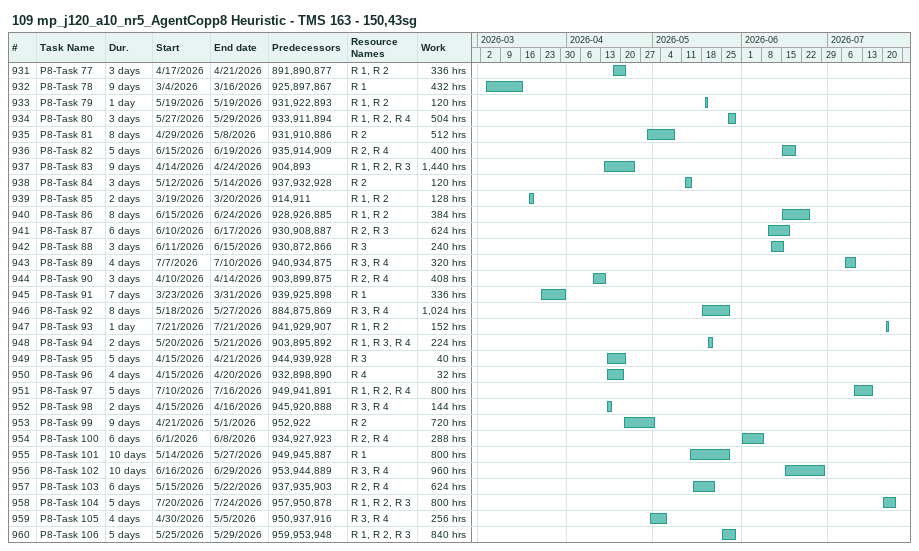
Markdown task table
109 mp_j120_a10_nr5_AgentCopp8 Heuristic - TMS 163 - 150,43sg

| ID | Task | Duration | Start | Finish | Predecessors | Resources | Work (h) |
|---|---|---|---|---|---|---|---|
| 931 | P8-Task 77 | 3d | 2026-04-17 | 2026-04-21 | 891, 890, 877 | R 1, R 2 | 336 |
| 932 | P8-Task 78 | 9d | 2026-03-04 | 2026-03-16 | 925, 897, 867 | R 1 | 432 |
| 933 | P8-Task 79 | 1d | 2026-05-19 | 2026-05-19 | 931, 922, 893 | R 1, R 2 | 120 |
| 934 | P8-Task 80 | 3d | 2026-05-27 | 2026-05-29 | 933, 911, 894 | R 1, R 2, R 4 | 504 |
| 935 | P8-Task 81 | 8d | 2026-04-29 | 2026-05-08 | 931, 910, 886 | R 2 | 512 |
| 936 | P8-Task 82 | 5d | 2026-06-15 | 2026-06-19 | 935, 914, 909 | R 2, R 4 | 400 |
| 937 | P8-Task 83 | 9d | 2026-04-14 | 2026-04-24 | 904, 893 | R 1, R 2, R 3 | 1440 |
| 938 | P8-Task 84 | 3d | 2026-05-12 | 2026-05-14 | 937, 932, 928 | R 2 | 120 |
| 939 | P8-Task 85 | 2d | 2026-03-19 | 2026-03-20 | 914, 911 | R 1, R 2 | 128 |
| 940 | P8-Task 86 | 8d | 2026-06-15 | 2026-06-24 | 928, 926, 885 | R 1, R 2 | 384 |
| 941 | P8-Task 87 | 6d | 2026-06-10 | 2026-06-17 | 930, 908, 887 | R 2, R 3 | 624 |
| 942 | P8-Task 88 | 3d | 2026-06-11 | 2026-06-15 | 930, 872, 866 | R 3 | 240 |
| 943 | P8-Task 89 | 4d | 2026-07-07 | 2026-07-10 | 940, 934, 875 | R 3, R 4 | 320 |
| 944 | P8-Task 90 | 3d | 2026-04-10 | 2026-04-14 | 903, 899, 875 | R 2, R 4 | 408 |
| 945 | P8-Task 91 | 7d | 2026-03-23 | 2026-03-31 | 939, 925, 898 | R 1 | 336 |
| 946 | P8-Task 92 | 8d | 2026-05-18 | 2026-05-27 | 884, 875, 869 | R 3, R 4 | 1024 |
| 947 | P8-Task 93 | 1d | 2026-07-21 | 2026-07-21 | 941, 929, 907 | R 1, R 2 | 152 |
| 948 | P8-Task 94 | 2d | 2026-05-20 | 2026-05-21 | 903, 895, 892 | R 1, R 3, R 4 | 224 |
| 949 | P8-Task 95 | 5d | 2026-04-15 | 2026-04-21 | 944, 939, 928 | R 3 | 40 |
| 950 | P8-Task 96 | 4d | 2026-04-15 | 2026-04-20 | 932, 898, 890 | R 4 | 32 |
| 951 | P8-Task 97 | 5d | 2026-07-10 | 2026-07-16 | 949, 941, 891 | R 1, R 2, R 4 | 800 |
| 952 | P8-Task 98 | 2d | 2026-04-15 | 2026-04-16 | 945, 920, 888 | R 3, R 4 | 144 |
| 953 | P8-Task 99 | 9d | 2026-04-21 | 2026-05-01 | 952, 922 | R 2 | 720 |
| 954 | P8-Task 100 | 6d | 2026-06-01 | 2026-06-08 | 934, 927, 923 | R 2, R 4 | 288 |
| 955 | P8-Task 101 | 10d | 2026-05-14 | 2026-05-27 | 949, 945, 887 | R 1 | 800 |
| 956 | P8-Task 102 | 10d | 2026-06-16 | 2026-06-29 | 953, 944, 889 | R 3, R 4 | 960 |
| 957 | P8-Task 103 | 6d | 2026-05-15 | 2026-05-22 | 937, 935, 903 | R 2, R 4 | 624 |
| 958 | P8-Task 104 | 5d | 2026-07-20 | 2026-07-24 | 957, 950, 878 | R 1, R 2, R 3 | 800 |
| 959 | P8-Task 105 | 4d | 2026-04-30 | 2026-05-05 | 950, 937, 916 | R 3, R 4 | 256 |
| 960 | P8-Task 106 | 5d | 2026-05-25 | 2026-05-29 | 959, 953, 948 | R 1, R 2, R 3 | 840 |
